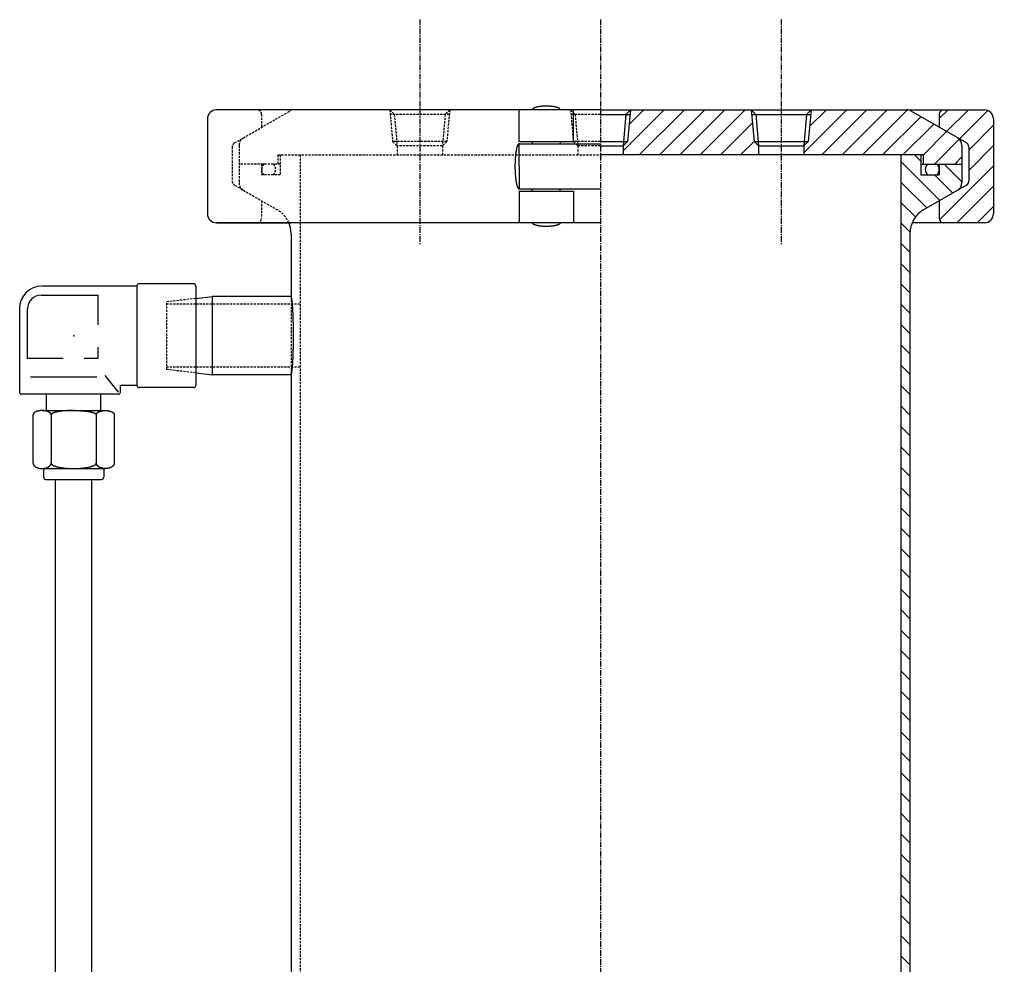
# Model space of a CAD drawing. Extents: x 248 to 522, y 18 to 796.
# Drawn here: x 287.9 to 503.5, y 236.1 to 445.5 of the extents above; entities that cross this region are included whole.
import ezdxf

# ---------------------------------------------------------------- set-up
doc = ezdxf.new("R2010")
doc.units = 0
doc.linetypes.add('CENTER', pattern=[2, 1.25, -0.25, 0.25, -0.25])
doc.linetypes.add('DASHED', pattern=[0.75, 0.5, -0.25])
doc.layers.get('0').update_dxf_attribs({"linetype": 'CONTINUOUS'})
doc.layers.add('CENTER', color=1, linetype='CENTER')

# ---------------------------------------------------------------- blocks, each defined once
blk = doc.blocks.new('*X4')
at = {"color": 0, "linetype": 'CONTINUOUS'}
for p, q in [((421.5, 416.43), (430.59, 425.52)), ((422.84, 422.26), (426.1, 425.52)), ((425.08, 415.52), (435.08, 425.52)), ((429.57, 415.52), (439.57, 425.52)), ((434.06, 415.52), (444.06, 425.52)), ((438.55, 415.52), (448.55, 425.52)), ((461.5, 416.02), (471, 425.52)), ((462.8, 421.81), (466.51, 425.52)), ((465.49, 415.52), (475.49, 425.52)), ((469.98, 415.52), (479.98, 425.52)), ((474.47, 415.52), (484.46, 425.51)), ((491.5, 423.57), (493.45, 425.52)), ((493.13, 420.71), (497.94, 425.52)), ((495.98, 419.07), (502.27, 425.36)), ((443.04, 415.52), (450.14, 422.62)), ((478.96, 415.52), (487.44, 424)), ((483.45, 415.52), (490.29, 422.35)), ((487.9, 415.48), (493.13, 420.71)), ((498, 416.6), (503.5, 422.1)), ((447.53, 415.52), (450.51, 418.5)), ((490.43, 413.52), (495.93, 419.01)), ((498, 412.11), (503.5, 417.61)), ((494.92, 413.52), (496.5, 415.1)), ((491.56, 401.18), (503.5, 413.12)), ((495.39, 400.52), (503.5, 408.63)), ((499.88, 400.52), (503.5, 404.14))]:
    blk.add_line(p, q, dxfattribs=at)
blk = doc.blocks.new('*X9')
at = {"color": 0, "linetype": 'CONTINUOUS'}
for p, q in [((491.61, 405.44), (483, 414.05)), ((487.4, 414.16), (486.04, 415.52)), ((496.5, 409.57), (492.55, 413.52)), ((494.47, 407.09), (490.44, 411.12)), ((488.75, 403.79), (483, 409.54)), ((486.23, 401.8), (483, 405.04)), ((485.01, 398.52), (483, 400.53)), ((485, 394.02), (483, 396.02)), ((485, 389.51), (483, 391.51)), ((485, 385.01), (483, 387.01)), ((485, 380.5), (483, 382.5)), ((485, 375.99), (483, 377.99)), ((485, 371.48), (483, 373.48)), ((485, 366.97), (483, 368.97)), ((485, 362.47), (483, 364.47)), ((485, 357.96), (483, 359.96)), ((485, 353.45), (483, 355.45)), ((485, 348.94), (483, 350.94)), ((485, 344.44), (483, 346.44)), ((485, 339.93), (483, 341.93)), ((485, 335.42), (483, 337.42)), ((485, 330.91), (483, 332.91)), ((485, 326.4), (483, 328.4)), ((485, 321.9), (483, 323.9)), ((485, 317.39), (483, 319.39)), ((485, 312.88), (483, 314.88)), ((485, 308.37), (483, 310.37)), ((485, 303.87), (483, 305.87)), ((485, 299.36), (483, 301.36)), ((485, 294.85), (483, 296.85)), ((485, 290.34), (483, 292.34)), ((485, 285.83), (483, 287.83)), ((485, 281.33), (483, 283.33)), ((485, 276.82), (483, 278.82)), ((485, 272.31), (483, 274.31)), ((485, 267.8), (483, 269.8)), ((485, 263.29), (483, 265.29)), ((485, 258.79), (483, 260.79)), ((485, 254.28), (483, 256.28)), ((485, 249.77), (483, 251.77)), ((485, 245.26), (483, 247.26)), ((485, 240.76), (483, 242.76)), ((485, 236.25), (483, 238.25)), ((485, 231.74), (483, 233.74)), ((485, 227.23), (483, 229.23)), ((485, 222.72), (483, 224.72)), ((485, 218.22), (483, 220.22)), ((485, 213.71), (483, 215.71)), ((485, 209.2), (483, 211.2)), ((485, 204.69), (483, 206.69)), ((484.88, 200.31), (482.95, 202.23)), ((483.91, 196.76), (482.12, 198.56)), ((482.28, 193.89), (480.55, 195.62)), ((480.11, 191.55), (478.41, 193.25)), ((474.31, 188.34), (472.66, 189.98)), ((477.41, 189.75), (475.73, 191.42)), ((471.2, 186.94), (469.56, 188.58)), ((464.79, 184.34), (463.14, 185.99)), ((468.03, 185.6), (466.38, 187.25)), ((458.1, 182.01), (456.43, 183.68)), ((461.48, 183.14), (459.82, 184.8)), ((451.11, 179.99), (449.41, 181.68)), ((454.64, 180.96), (452.96, 182.64)), ((440, 177.57), (438.24, 179.33)), ((443.79, 178.29), (442.05, 180.02)), ((447.49, 179.1), (445.78, 180.81)), ((428.02, 176.03), (426.43, 177.62)), ((432.12, 176.44), (430.29, 178.26)), ((436.11, 176.95), (434.32, 178.74)), ((425.37, 174.16), (424.1, 175.44)), ((425.15, 169.88), (423.5, 171.53)), ((425.15, 165.37), (423.5, 167.02)), ((425.15, 160.86), (423.5, 162.51)), ((425.07, 156.44), (423.5, 158.01)), ((424.6, 152.4), (423.5, 153.5)), ((424.14, 148.35), (423.5, 148.99))]:
    blk.add_line(p, q, dxfattribs=at)

msp = doc.modelspace()

# ---------------------------------------------------------------- linework, layer by layer
at = {"color": 7, "linetype": 'CONTINUOUS'}
for p, q in [((340.5, 425.52), (331.5, 425.52)), ((416.5, 425.52), (331.5, 425.52)), ((348.73, 425.52), (340.5, 425.52)), ((398.5, 418.52), (398.5, 425.52)), ((410.5, 418.52), (410.5, 425.52)), ((416.5, 425.52), (501.5, 425.52)), ((423.13, 425.52), (422.13, 424.52)), ((423.13, 425.52), (422.5, 418.52)), ((449.88, 425.52), (463.13, 425.52)), ((449.88, 425.52), (450.5, 418.52)), ((449.88, 425.52), (450.88, 424.52)), ((463.13, 425.52), (462.13, 424.52)), ((463.13, 425.52), (462.5, 418.52)), ((484.27, 425.52), (492.5, 425.52)), ((497.5, 418.19), (485.27, 425.25)), ((492.5, 425.52), (501.5, 425.52)), ((329.5, 423.52), (329.5, 402.52)), ((416.5, 424.52), (423.04, 424.52)), ((422.13, 424.52), (421.5, 417.52)), ((449.97, 424.52), (463.04, 424.52)), ((450.88, 424.52), (451.5, 417.52)), ((462.13, 424.52), (461.5, 417.52)), ((491.5, 424.52), (491.5, 421.65)), ((503.5, 423.52), (503.5, 402.52)), ((398.5, 418.52), (410.5, 418.52)), ((401.4, 418.52), (401.4, 418.02)), ((401.4, 418.52), (401.4, 418.27)), ((401.4, 418.52), (401.4, 418.02)), ((407.6, 418.52), (407.6, 418.02)), ((416.5, 418.52), (422.5, 418.52)), ((422.5, 418.52), (421.5, 417.52)), ((450.5, 418.52), (462.5, 418.52)), ((450.5, 418.52), (451.5, 417.52)), ((462.5, 418.52), (461.5, 417.52)), ((398.5, 418.02), (416.5, 418.02)), ((398.5, 413.02), (398.5, 418.02)), ((416.5, 417.52), (421.5, 417.52)), ((421.5, 417.52), (421.5, 415.52)), ((451.5, 417.52), (451.5, 415.52)), ((451.5, 417.52), (461.5, 417.52)), ((461.5, 417.52), (461.5, 415.52)), ((496.5, 417.61), (496.5, 409.42)), ((498, 417.32), (498, 409.71)), ((487.9, 415.52), (416.5, 415.52)), ((483, 415.52), (483, 203.32)), ((487.4, 415.52), (487.4, 411.12)), ((487.9, 415.52), (487.9, 413.52)), ((398.5, 413.02), (398.5, 408.02)), ((487.4, 413.52), (496.5, 413.52)), ((491.5, 413.52), (491.5, 411.12)), ((487.4, 411.12), (491.5, 411.12)), ((398.5, 408.02), (416.5, 408.02)), ((398.5, 407.52), (410.5, 407.52)), ((398.5, 407.52), (398.5, 400.52)), ((401.4, 407.52), (401.4, 408.02)), ((401.4, 407.52), (401.4, 408.02)), ((401.4, 407.52), (401.4, 407.77)), ((407.6, 407.52), (407.6, 408.02)), ((410.5, 407.52), (410.5, 400.52)), ((497.5, 408.84), (488, 403.36)), ((491.5, 405.38), (491.5, 401.52)), ((331.5, 400.52), (340.5, 400.52)), ((416.5, 400.52), (331.5, 400.52)), ((340.5, 400.52), (348, 400.52)), ((492.5, 400.52), (485.48, 400.52)), ((501.5, 400.52), (492.5, 400.52)), ((348, 398.16), (348, 384.17)), ((485, 398.16), (485, 202.09)), ((313.9, 386.52), (292.9, 386.52)), ((313.9, 386.52), (313.9, 364.52)), ((326.4, 387.02), (314.4, 387.02)), ((326.9, 386.52), (326.9, 364.52)), ((292.68, 384.48), (305.22, 384.48)), ((305.22, 384.48), (305.22, 377.91)), ((326.9, 383.75), (330.55, 384.17)), ((330.55, 384.17), (330.55, 366.87)), ((348, 384.17), (330.55, 384.17)), ((287.9, 381.52), (287.9, 363.05)), ((289.68, 370.45), (289.68, 381.48)), ((305.22, 372.99), (305.22, 370.45)), ((297.6, 370.45), (289.68, 370.45)), ((305.22, 370.45), (302.23, 370.45)), ((306.81, 366.74), (309.75, 363.05)), ((326.9, 367.29), (330.55, 366.87)), ((348, 366.87), (330.55, 366.87)), ((348, 366.87), (348, 231.83)), ((290.36, 366.4), (305, 366.4)), ((310.25, 363.05), (310.25, 364.52)), ((313.9, 364.52), (310.25, 364.52)), ((309.75, 362.55), (288.4, 362.55)), ((293.88, 358.95), (293.88, 362.55)), ((305.92, 358.95), (305.92, 362.55)), ((326.4, 364.02), (314.4, 364.02)), ((290.9, 347.33), (290.9, 358.01)), ((292.9, 358.95), (306.9, 358.95)), ((294.89, 358.01), (294.89, 347.04)), ((304.9, 358.01), (304.9, 347.04)), ((308.9, 347.33), (308.9, 358.01)), ((292.9, 346.12), (306.9, 346.12)), ((293.23, 346.12), (293.23, 344.22)), ((306.57, 346.12), (306.57, 344.22)), ((293.73, 343.72), (306.07, 343.72)), ((295.9, 162.32), (295.9, 343.72)), ((303.9, 162.32), (303.9, 343.72))]:
    msp.add_line(p, q, dxfattribs=at)
at = {"color": 3, "linetype": 'DASHED'}
for p, q in [((335.5, 418.19), (347.73, 425.25)), ((369.87, 425.52), (370.87, 424.52)), ((369.87, 425.52), (370.5, 418.52)), ((383.13, 425.52), (382.13, 424.52)), ((383.13, 425.52), (382.5, 418.52)), ((409.88, 425.52), (410.5, 418.52)), ((409.88, 425.52), (410.88, 424.52)), ((341.5, 424.52), (341.5, 421.65)), ((383.04, 424.52), (369.96, 424.52)), ((370.87, 424.52), (371.5, 417.52)), ((382.13, 424.52), (381.5, 417.52)), ((416.5, 424.52), (409.96, 424.52)), ((410.88, 424.52), (411.5, 417.52)), ((382.5, 418.52), (370.5, 418.52)), ((370.5, 418.52), (371.5, 417.52)), ((382.5, 418.52), (381.5, 417.52)), ((416.5, 418.52), (410.5, 418.52)), ((410.5, 418.52), (411.5, 417.52)), ((335, 417.32), (335, 409.71)), ((336.5, 417.61), (336.5, 409.42)), ((381.5, 417.52), (371.5, 417.52)), ((371.5, 417.52), (371.5, 415.52)), ((381.5, 417.52), (381.5, 415.52)), ((411.5, 417.52), (411.5, 415.52)), ((416.5, 417.52), (411.5, 417.52)), ((345.1, 415.52), (345.1, 413.52)), ((345.1, 415.52), (416.5, 415.52)), ((345.6, 415.52), (345.6, 411.12)), ((350, 415.52), (350, 203.32)), ((345.6, 413.52), (336.5, 413.52)), ((341.5, 413.52), (341.5, 411.12)), ((345.6, 411.12), (341.5, 411.12)), ((335.5, 408.84), (345, 403.36)), ((341.5, 405.38), (341.5, 401.52)), ((348, 384.17), (348, 366.87)), ((326.9, 383.75), (320.55, 383.02)), ((320.55, 368.02), (320.55, 383.02)), ((326.9, 382.52), (320.55, 382.52)), ((350, 382.52), (326.9, 382.52)), ((326.9, 368.52), (320.55, 368.52)), ((326.9, 367.29), (320.55, 368.02)), ((350, 368.52), (326.9, 368.52))]:
    msp.add_line(p, q, dxfattribs=at)
at = {"color": 7, "linetype": 'CONTINUOUS'}
for points in [[(407.6, 425.52, 0), (407.6, 425.54, 0), (407.6, 425.56, 0), (407.59, 425.58, 0), (407.59, 425.6, 0), (407.58, 425.62, 0), (407.57, 425.64, 0), (407.55, 425.66, 0), (407.54, 425.68, 0), (407.53, 425.7, 0), (407.51, 425.72, 0), (407.49, 425.74, 0), (407.47, 425.75, 0), (407.44, 425.77, 0), (407.42, 425.79, 0), (407.39, 425.81, 0), (407.36, 425.83, 0), (407.33, 425.85, 0), (407.3, 425.87, 0), (407.27, 425.89, 0), (407.24, 425.9, 0), (407.2, 425.92, 0), (407.16, 425.94, 0), (407.12, 425.96, 0), (407.08, 425.97, 0), (407.04, 425.99, 0), (406.99, 426.01, 0), (406.94, 426.02, 0), (406.9, 426.04, 0), (406.85, 426.05, 0), (406.8, 426.07, 0), (406.75, 426.08, 0), (406.69, 426.1, 0), (406.64, 426.11, 0), (406.58, 426.13, 0), (406.53, 426.14, 0), (406.47, 426.15, 0), (406.41, 426.17, 0), (406.35, 426.18, 0), (406.29, 426.19, 0), (406.22, 426.2, 0), (406.16, 426.21, 0), (406.1, 426.22, 0), (406.03, 426.23, 0), (405.96, 426.24, 0), (405.89, 426.25, 0), (405.83, 426.26, 0), (405.76, 426.27, 0), (405.69, 426.28, 0), (405.62, 426.28, 0), (405.55, 426.29, 0), (405.47, 426.3, 0), (405.4, 426.3, 0), (405.33, 426.31, 0), (405.25, 426.31, 0), (405.18, 426.32, 0), (405.11, 426.32, 0), (405.03, 426.33, 0), (404.96, 426.33, 0), (404.88, 426.33, 0), (404.8, 426.33, 0), (404.73, 426.34, 0), (404.65, 426.34, 0), (404.58, 426.34, 0), (404.5, 426.34, 0), (404.42, 426.34, 0), (404.35, 426.34, 0), (404.27, 426.34, 0), (404.2, 426.33, 0), (404.12, 426.33, 0), (404.05, 426.33, 0), (403.97, 426.33, 0), (403.9, 426.32, 0), (403.82, 426.32, 0), (403.75, 426.31, 0), (403.67, 426.31, 0), (403.6, 426.3, 0), (403.53, 426.3, 0), (403.46, 426.29, 0), (403.38, 426.28, 0), (403.31, 426.28, 0), (403.24, 426.27, 0), (403.18, 426.26, 0), (403.11, 426.25, 0), (403.04, 426.24, 0), (402.97, 426.23, 0), (402.91, 426.22, 0), (402.84, 426.21, 0), (402.78, 426.2, 0), (402.72, 426.19, 0), (402.65, 426.18, 0), (402.59, 426.17, 0), (402.53, 426.15, 0), (402.48, 426.14, 0), (402.42, 426.13, 0), (402.36, 426.11, 0), (402.31, 426.1, 0), (402.26, 426.08, 0), (402.2, 426.07, 0), (402.15, 426.05, 0), (402.11, 426.04, 0), (402.06, 426.02, 0), (402.01, 426.01, 0), (401.97, 425.99, 0), (401.92, 425.97, 0), (401.88, 425.96, 0), (401.84, 425.94, 0), (401.8, 425.92, 0), (401.77, 425.9, 0), (401.73, 425.89, 0), (401.7, 425.87, 0), (401.67, 425.85, 0), (401.64, 425.83, 0), (401.61, 425.81, 0), (401.58, 425.79, 0), (401.56, 425.77, 0), (401.53, 425.75, 0), (401.51, 425.74, 0), (401.49, 425.72, 0), (401.48, 425.7, 0), (401.46, 425.68, 0), (401.45, 425.66, 0), (401.43, 425.64, 0), (401.42, 425.62, 0), (401.42, 425.6, 0), (401.41, 425.58, 0), (401.4, 425.56, 0), (401.4, 425.54, 0), (401.4, 425.52, 0)], [(398.5, 418.02, 0), (398.48, 418.01, 0), (398.46, 418.01, 0), (398.43, 418, 0), (398.41, 417.99, 0), (398.39, 417.98, 0), (398.37, 417.96, 0), (398.34, 417.94, 0), (398.32, 417.92, 0), (398.3, 417.89, 0), (398.28, 417.87, 0), (398.25, 417.83, 0), (398.23, 417.8, 0), (398.21, 417.76, 0), (398.19, 417.72, 0), (398.17, 417.68, 0), (398.15, 417.64, 0), (398.13, 417.59, 0), (398.11, 417.54, 0), (398.09, 417.48, 0), (398.07, 417.43, 0), (398.05, 417.37, 0), (398.03, 417.3, 0), (398.01, 417.24, 0), (397.99, 417.17, 0), (397.97, 417.1, 0), (397.95, 417.03, 0), (397.93, 416.96, 0), (397.92, 416.88, 0), (397.9, 416.8, 0), (397.88, 416.72, 0), (397.87, 416.64, 0), (397.85, 416.55, 0), (397.83, 416.46, 0), (397.82, 416.37, 0), (397.8, 416.28, 0), (397.79, 416.19, 0), (397.77, 416.09, 0), (397.76, 416, 0), (397.75, 415.9, 0), (397.73, 415.79, 0), (397.72, 415.69, 0), (397.71, 415.59, 0), (397.7, 415.48, 0), (397.69, 415.37, 0), (397.68, 415.26, 0), (397.67, 415.15, 0), (397.66, 415.04, 0), (397.65, 414.93, 0), (397.64, 414.82, 0), (397.63, 414.7, 0), (397.62, 414.58, 0), (397.62, 414.47, 0), (397.61, 414.35, 0), (397.61, 414.23, 0), (397.6, 414.11, 0), (397.6, 413.99, 0), (397.59, 413.87, 0), (397.59, 413.75, 0), (397.59, 413.63, 0), (397.58, 413.51, 0), (397.58, 413.38, 0), (397.58, 413.26, 0), (397.58, 413.14, 0), (397.58, 413.02, 0), (397.58, 412.89, 0), (397.58, 412.77, 0), (397.58, 412.65, 0), (397.58, 412.53, 0), (397.59, 412.4, 0), (397.59, 412.28, 0), (397.59, 412.16, 0), (397.6, 412.04, 0), (397.6, 411.92, 0), (397.61, 411.8, 0), (397.61, 411.68, 0), (397.62, 411.56, 0), (397.62, 411.45, 0), (397.63, 411.33, 0), (397.64, 411.22, 0), (397.65, 411.1, 0), (397.66, 410.99, 0), (397.67, 410.88, 0), (397.68, 410.77, 0), (397.69, 410.66, 0), (397.7, 410.55, 0), (397.71, 410.45, 0), (397.72, 410.34, 0), (397.73, 410.24, 0), (397.75, 410.14, 0), (397.76, 410.04, 0), (397.77, 409.94, 0), (397.79, 409.85, 0), (397.8, 409.75, 0), (397.82, 409.66, 0), (397.83, 409.57, 0), (397.85, 409.48, 0), (397.87, 409.39, 0), (397.88, 409.31, 0), (397.9, 409.23, 0), (397.92, 409.15, 0), (397.93, 409.07, 0), (397.95, 409, 0), (397.97, 408.93, 0), (397.99, 408.86, 0), (398.01, 408.79, 0), (398.03, 408.73, 0), (398.05, 408.67, 0), (398.07, 408.61, 0), (398.09, 408.55, 0), (398.11, 408.5, 0), (398.13, 408.44, 0), (398.15, 408.4, 0), (398.17, 408.35, 0), (398.19, 408.31, 0), (398.21, 408.27, 0), (398.23, 408.23, 0), (398.25, 408.2, 0), (398.28, 408.17, 0), (398.3, 408.14, 0), (398.32, 408.11, 0), (398.34, 408.09, 0), (398.37, 408.07, 0), (398.39, 408.05, 0), (398.41, 408.04, 0), (398.43, 408.03, 0), (398.46, 408.02, 0), (398.48, 408.02, 0), (398.5, 408.02, 0)], [(407.6, 400.52, 0), (407.6, 400.5, 0), (407.6, 400.48, 0), (407.59, 400.46, 0), (407.59, 400.44, 0), (407.58, 400.42, 0), (407.57, 400.4, 0), (407.55, 400.38, 0), (407.54, 400.36, 0), (407.53, 400.34, 0), (407.51, 400.32, 0), (407.49, 400.3, 0), (407.47, 400.28, 0), (407.44, 400.26, 0), (407.42, 400.24, 0), (407.39, 400.22, 0), (407.36, 400.2, 0), (407.33, 400.18, 0), (407.3, 400.17, 0), (407.27, 400.15, 0), (407.24, 400.13, 0), (407.2, 400.11, 0), (407.16, 400.09, 0), (407.12, 400.08, 0), (407.08, 400.06, 0), (407.04, 400.04, 0), (406.99, 400.03, 0), (406.94, 400.01, 0), (406.9, 400, 0), (406.85, 399.98, 0), (406.8, 399.96, 0), (406.75, 399.95, 0), (406.69, 399.94, 0), (406.64, 399.92, 0), (406.58, 399.91, 0), (406.53, 399.89, 0), (406.47, 399.88, 0), (406.41, 399.87, 0), (406.35, 399.86, 0), (406.29, 399.84, 0), (406.22, 399.83, 0), (406.16, 399.82, 0), (406.1, 399.81, 0), (406.03, 399.8, 0), (405.96, 399.79, 0), (405.89, 399.78, 0), (405.83, 399.77, 0), (405.76, 399.76, 0), (405.69, 399.76, 0), (405.62, 399.75, 0), (405.55, 399.74, 0), (405.47, 399.74, 0), (405.4, 399.73, 0), (405.33, 399.72, 0), (405.25, 399.72, 0), (405.18, 399.71, 0), (405.11, 399.71, 0), (405.03, 399.71, 0), (404.96, 399.7, 0), (404.88, 399.7, 0), (404.8, 399.7, 0), (404.73, 399.7, 0), (404.65, 399.69, 0), (404.58, 399.69, 0), (404.5, 399.69, 0), (404.42, 399.69, 0), (404.35, 399.69, 0), (404.27, 399.7, 0), (404.2, 399.7, 0), (404.12, 399.7, 0), (404.05, 399.7, 0), (403.97, 399.71, 0), (403.9, 399.71, 0), (403.82, 399.71, 0), (403.75, 399.72, 0), (403.67, 399.72, 0), (403.6, 399.73, 0), (403.53, 399.74, 0), (403.46, 399.74, 0), (403.38, 399.75, 0), (403.31, 399.76, 0), (403.24, 399.76, 0), (403.18, 399.77, 0), (403.11, 399.78, 0), (403.04, 399.79, 0), (402.97, 399.8, 0), (402.91, 399.81, 0), (402.84, 399.82, 0), (402.78, 399.83, 0), (402.72, 399.84, 0), (402.65, 399.86, 0), (402.59, 399.87, 0), (402.53, 399.88, 0), (402.48, 399.89, 0), (402.42, 399.91, 0), (402.36, 399.92, 0), (402.31, 399.94, 0), (402.26, 399.95, 0), (402.2, 399.96, 0), (402.15, 399.98, 0), (402.11, 400, 0), (402.06, 400.01, 0), (402.01, 400.03, 0), (401.97, 400.04, 0), (401.92, 400.06, 0), (401.88, 400.08, 0), (401.84, 400.09, 0), (401.8, 400.11, 0), (401.77, 400.13, 0), (401.73, 400.15, 0), (401.7, 400.17, 0), (401.67, 400.18, 0), (401.64, 400.2, 0), (401.61, 400.22, 0), (401.58, 400.24, 0), (401.56, 400.26, 0), (401.53, 400.28, 0), (401.51, 400.3, 0), (401.49, 400.32, 0), (401.48, 400.34, 0), (401.46, 400.36, 0), (401.45, 400.38, 0), (401.43, 400.4, 0), (401.42, 400.42, 0), (401.42, 400.44, 0), (401.41, 400.46, 0), (401.4, 400.48, 0), (401.4, 400.5, 0), (401.4, 400.52, 0)], [(348, 366.87, 0), (348.01, 366.87, 0), (348.03, 366.88, 0), (348.04, 366.89, 0), (348.06, 366.91, 0), (348.07, 366.93, 0), (348.08, 366.96, 0), (348.1, 366.99, 0), (348.11, 367.03, 0), (348.12, 367.08, 0), (348.13, 367.13, 0), (348.15, 367.18, 0), (348.16, 367.24, 0), (348.17, 367.3, 0), (348.19, 367.37, 0), (348.2, 367.45, 0), (348.21, 367.52, 0), (348.22, 367.61, 0), (348.24, 367.7, 0), (348.25, 367.79, 0), (348.26, 367.89, 0), (348.27, 367.99, 0), (348.28, 368.1, 0), (348.29, 368.21, 0), (348.31, 368.32, 0), (348.32, 368.44, 0), (348.33, 368.57, 0), (348.34, 368.7, 0), (348.35, 368.83, 0), (348.36, 368.97, 0), (348.37, 369.11, 0), (348.38, 369.25, 0), (348.39, 369.4, 0), (348.4, 369.55, 0), (348.41, 369.71, 0), (348.42, 369.87, 0), (348.43, 370.03, 0), (348.43, 370.19, 0), (348.44, 370.36, 0), (348.45, 370.54, 0), (348.46, 370.71, 0), (348.46, 370.89, 0), (348.47, 371.07, 0), (348.48, 371.25, 0), (348.48, 371.44, 0), (348.49, 371.63, 0), (348.5, 371.82, 0), (348.5, 372.01, 0), (348.51, 372.21, 0), (348.51, 372.4, 0), (348.52, 372.6, 0), (348.52, 372.8, 0), (348.53, 373.01, 0), (348.53, 373.21, 0), (348.53, 373.42, 0), (348.54, 373.62, 0), (348.54, 373.83, 0), (348.54, 374.04, 0), (348.54, 374.25, 0), (348.55, 374.46, 0), (348.55, 374.67, 0), (348.55, 374.88, 0), (348.55, 375.09, 0), (348.55, 375.3, 0), (348.55, 375.52, 0), (348.55, 375.73, 0), (348.55, 375.94, 0), (348.55, 376.15, 0), (348.55, 376.36, 0), (348.55, 376.57, 0), (348.54, 376.79, 0), (348.54, 377, 0), (348.54, 377.2, 0), (348.54, 377.41, 0), (348.53, 377.62, 0), (348.53, 377.82, 0), (348.53, 378.03, 0), (348.52, 378.23, 0), (348.52, 378.43, 0), (348.51, 378.63, 0), (348.51, 378.83, 0), (348.5, 379.02, 0), (348.5, 379.21, 0), (348.49, 379.41, 0), (348.48, 379.59, 0), (348.48, 379.78, 0), (348.47, 379.96, 0), (348.46, 380.14, 0), (348.46, 380.32, 0), (348.45, 380.5, 0), (348.44, 380.67, 0), (348.43, 380.84, 0), (348.43, 381, 0), (348.42, 381.17, 0), (348.41, 381.33, 0), (348.4, 381.48, 0), (348.39, 381.63, 0), (348.38, 381.78, 0), (348.37, 381.93, 0), (348.36, 382.07, 0), (348.35, 382.2, 0), (348.34, 382.34, 0), (348.33, 382.46, 0), (348.32, 382.59, 0), (348.31, 382.71, 0), (348.29, 382.82, 0), (348.28, 382.94, 0), (348.27, 383.04, 0), (348.26, 383.14, 0), (348.25, 383.24, 0), (348.24, 383.34, 0), (348.22, 383.42, 0), (348.21, 383.51, 0), (348.2, 383.59, 0), (348.19, 383.66, 0), (348.17, 383.73, 0), (348.16, 383.79, 0), (348.15, 383.85, 0), (348.13, 383.91, 0), (348.12, 383.96, 0), (348.11, 384, 0), (348.1, 384.04, 0), (348.08, 384.07, 0), (348.07, 384.1, 0), (348.06, 384.12, 0), (348.04, 384.14, 0), (348.03, 384.16, 0), (348.01, 384.16, 0), (348, 384.17, 0)], [(294.89, 358.01, 0), (294.89, 358.04, 0), (294.89, 358.06, 0), (294.89, 358.08, 0), (294.88, 358.1, 0), (294.88, 358.13, 0), (294.87, 358.15, 0), (294.86, 358.17, 0), (294.86, 358.19, 0), (294.85, 358.22, 0), (294.83, 358.24, 0), (294.82, 358.26, 0), (294.81, 358.28, 0), (294.79, 358.31, 0), (294.78, 358.33, 0), (294.76, 358.35, 0), (294.74, 358.37, 0), (294.72, 358.39, 0), (294.7, 358.41, 0), (294.68, 358.43, 0), (294.66, 358.45, 0), (294.63, 358.47, 0), (294.61, 358.49, 0), (294.58, 358.51, 0), (294.56, 358.53, 0), (294.53, 358.55, 0), (294.5, 358.57, 0), (294.47, 358.59, 0), (294.44, 358.61, 0), (294.41, 358.62, 0), (294.38, 358.64, 0), (294.34, 358.66, 0), (294.31, 358.67, 0), (294.27, 358.69, 0), (294.24, 358.71, 0), (294.2, 358.72, 0), (294.16, 358.74, 0), (294.12, 358.75, 0), (294.09, 358.76, 0), (294.05, 358.78, 0), (294.01, 358.79, 0), (293.96, 358.8, 0), (293.92, 358.81, 0), (293.88, 358.83, 0), (293.84, 358.84, 0), (293.79, 358.85, 0), (293.75, 358.86, 0), (293.71, 358.87, 0), (293.66, 358.88, 0), (293.62, 358.88, 0), (293.57, 358.89, 0), (293.52, 358.9, 0), (293.48, 358.91, 0), (293.43, 358.91, 0), (293.38, 358.92, 0), (293.33, 358.93, 0), (293.29, 358.93, 0), (293.24, 358.93, 0), (293.19, 358.94, 0), (293.14, 358.94, 0), (293.09, 358.94, 0), (293.04, 358.94, 0), (292.99, 358.95, 0), (292.94, 358.95, 0), (292.9, 358.95, 0), (292.85, 358.95, 0), (292.8, 358.95, 0), (292.75, 358.94, 0), (292.7, 358.94, 0), (292.65, 358.94, 0), (292.6, 358.94, 0), (292.56, 358.93, 0), (292.51, 358.93, 0), (292.46, 358.93, 0), (292.41, 358.92, 0), (292.36, 358.91, 0), (292.32, 358.91, 0), (292.27, 358.9, 0), (292.22, 358.89, 0), (292.18, 358.88, 0), (292.13, 358.88, 0), (292.09, 358.87, 0), (292.04, 358.86, 0), (292, 358.85, 0), (291.95, 358.84, 0), (291.91, 358.83, 0), (291.87, 358.81, 0), (291.83, 358.8, 0), (291.79, 358.79, 0), (291.75, 358.78, 0), (291.71, 358.76, 0), (291.67, 358.75, 0), (291.63, 358.74, 0), (291.59, 358.72, 0), (291.56, 358.71, 0), (291.52, 358.69, 0), (291.48, 358.67, 0), (291.45, 358.66, 0), (291.42, 358.64, 0), (291.38, 358.62, 0), (291.35, 358.61, 0), (291.32, 358.59, 0), (291.29, 358.57, 0), (291.26, 358.55, 0), (291.24, 358.53, 0), (291.21, 358.51, 0), (291.18, 358.49, 0), (291.16, 358.47, 0), (291.13, 358.45, 0), (291.11, 358.43, 0), (291.09, 358.41, 0), (291.07, 358.39, 0), (291.05, 358.37, 0), (291.03, 358.35, 0), (291.02, 358.33, 0), (291, 358.31, 0), (290.99, 358.28, 0), (290.97, 358.26, 0), (290.96, 358.24, 0), (290.95, 358.22, 0), (290.94, 358.19, 0), (290.93, 358.17, 0), (290.92, 358.15, 0), (290.91, 358.13, 0), (290.91, 358.1, 0), (290.9, 358.08, 0), (290.9, 358.06, 0), (290.9, 358.04, 0), (290.9, 358.01, 0)], [(299.9, 358.96, 0), (299.84, 358.96, 0), (299.78, 358.96, 0), (299.72, 358.96, 0), (299.66, 358.96, 0), (299.6, 358.96, 0), (299.54, 358.96, 0), (299.48, 358.96, 0), (299.41, 358.96, 0), (299.35, 358.96, 0), (299.29, 358.96, 0), (299.23, 358.96, 0), (299.17, 358.96, 0), (299.11, 358.96, 0), (299.05, 358.95, 0), (298.99, 358.95, 0), (298.93, 358.95, 0), (298.87, 358.95, 0), (298.81, 358.95, 0), (298.75, 358.94, 0), (298.69, 358.94, 0), (298.63, 358.94, 0), (298.58, 358.94, 0), (298.52, 358.93, 0), (298.46, 358.93, 0), (298.4, 358.93, 0), (298.34, 358.92, 0), (298.28, 358.92, 0), (298.23, 358.92, 0), (298.17, 358.91, 0), (298.11, 358.91, 0), (298.05, 358.9, 0), (298, 358.9, 0), (297.94, 358.9, 0), (297.88, 358.89, 0), (297.83, 358.89, 0), (297.77, 358.88, 0), (297.72, 358.88, 0), (297.66, 358.87, 0), (297.61, 358.87, 0), (297.55, 358.86, 0), (297.5, 358.86, 0), (297.45, 358.85, 0), (297.39, 358.85, 0), (297.34, 358.84, 0), (297.29, 358.83, 0), (297.24, 358.83, 0), (297.18, 358.82, 0), (297.13, 358.81, 0), (297.08, 358.81, 0), (297.03, 358.8, 0), (296.98, 358.8, 0), (296.93, 358.79, 0), (296.88, 358.78, 0), (296.83, 358.77, 0), (296.78, 358.77, 0), (296.74, 358.76, 0), (296.69, 358.75, 0), (296.64, 358.74, 0), (296.6, 358.74, 0), (296.55, 358.73, 0), (296.5, 358.72, 0), (296.46, 358.71, 0), (296.41, 358.7, 0), (296.37, 358.7, 0), (296.33, 358.69, 0), (296.28, 358.68, 0), (296.24, 358.67, 0), (296.2, 358.66, 0), (296.16, 358.65, 0), (296.12, 358.64, 0), (296.08, 358.64, 0), (296.04, 358.63, 0), (296, 358.62, 0), (295.96, 358.61, 0), (295.92, 358.6, 0), (295.89, 358.59, 0), (295.85, 358.58, 0), (295.81, 358.57, 0), (295.78, 358.56, 0), (295.74, 358.55, 0), (295.71, 358.54, 0), (295.68, 358.53, 0), (295.64, 358.52, 0), (295.61, 358.51, 0), (295.58, 358.5, 0), (295.55, 358.49, 0), (295.52, 358.48, 0), (295.49, 358.47, 0), (295.46, 358.46, 0), (295.43, 358.45, 0), (295.4, 358.44, 0), (295.38, 358.43, 0), (295.35, 358.42, 0), (295.33, 358.41, 0), (295.3, 358.39, 0), (295.28, 358.38, 0), (295.25, 358.37, 0), (295.23, 358.36, 0), (295.21, 358.35, 0), (295.19, 358.34, 0), (295.17, 358.33, 0), (295.15, 358.32, 0), (295.13, 358.31, 0), (295.11, 358.3, 0), (295.09, 358.28, 0), (295.08, 358.27, 0), (295.06, 358.26, 0), (295.05, 358.25, 0), (295.03, 358.24, 0), (295.02, 358.23, 0), (295, 358.21, 0), (294.99, 358.2, 0), (294.98, 358.19, 0), (294.97, 358.18, 0), (294.96, 358.17, 0), (294.95, 358.15, 0), (294.94, 358.14, 0), (294.93, 358.13, 0), (294.92, 358.12, 0), (294.92, 358.11, 0), (294.91, 358.1, 0), (294.91, 358.08, 0), (294.9, 358.07, 0), (294.9, 358.06, 0), (294.9, 358.05, 0), (294.89, 358.04, 0), (294.89, 358.02, 0), (294.89, 358.01, 0)], [(299.9, 358.96, 0), (299.96, 358.96, 0), (300.02, 358.96, 0), (300.08, 358.96, 0), (300.14, 358.96, 0), (300.2, 358.96, 0), (300.26, 358.96, 0), (300.32, 358.96, 0), (300.38, 358.96, 0), (300.44, 358.96, 0), (300.5, 358.96, 0), (300.57, 358.96, 0), (300.63, 358.96, 0), (300.69, 358.96, 0), (300.75, 358.95, 0), (300.81, 358.95, 0), (300.87, 358.95, 0), (300.93, 358.95, 0), (300.99, 358.95, 0), (301.05, 358.94, 0), (301.11, 358.94, 0), (301.16, 358.94, 0), (301.22, 358.94, 0), (301.28, 358.93, 0), (301.34, 358.93, 0), (301.4, 358.93, 0), (301.46, 358.92, 0), (301.51, 358.92, 0), (301.57, 358.92, 0), (301.63, 358.91, 0), (301.69, 358.91, 0), (301.75, 358.9, 0), (301.8, 358.9, 0), (301.86, 358.9, 0), (301.91, 358.89, 0), (301.97, 358.89, 0), (302.03, 358.88, 0), (302.08, 358.88, 0), (302.14, 358.87, 0), (302.19, 358.87, 0), (302.25, 358.86, 0), (302.3, 358.86, 0), (302.35, 358.85, 0), (302.41, 358.85, 0), (302.46, 358.84, 0), (302.51, 358.83, 0), (302.56, 358.83, 0), (302.62, 358.82, 0), (302.67, 358.81, 0), (302.72, 358.81, 0), (302.77, 358.8, 0), (302.82, 358.8, 0), (302.87, 358.79, 0), (302.92, 358.78, 0), (302.97, 358.77, 0), (303.01, 358.77, 0), (303.06, 358.76, 0), (303.11, 358.75, 0), (303.16, 358.74, 0), (303.2, 358.74, 0), (303.25, 358.73, 0), (303.3, 358.72, 0), (303.34, 358.71, 0), (303.38, 358.7, 0), (303.43, 358.7, 0), (303.47, 358.69, 0), (303.51, 358.68, 0), (303.56, 358.67, 0), (303.6, 358.66, 0), (303.64, 358.65, 0), (303.68, 358.64, 0), (303.72, 358.64, 0), (303.76, 358.63, 0), (303.8, 358.62, 0), (303.84, 358.61, 0), (303.88, 358.6, 0), (303.91, 358.59, 0), (303.95, 358.58, 0), (303.98, 358.57, 0), (304.02, 358.56, 0), (304.05, 358.55, 0), (304.09, 358.54, 0), (304.12, 358.53, 0), (304.15, 358.52, 0), (304.19, 358.51, 0), (304.22, 358.5, 0), (304.25, 358.49, 0), (304.28, 358.48, 0), (304.31, 358.47, 0), (304.34, 358.46, 0), (304.37, 358.45, 0), (304.39, 358.44, 0), (304.42, 358.43, 0), (304.45, 358.42, 0), (304.47, 358.41, 0), (304.5, 358.39, 0), (304.52, 358.38, 0), (304.54, 358.37, 0), (304.57, 358.36, 0), (304.59, 358.35, 0), (304.61, 358.34, 0), (304.63, 358.33, 0), (304.65, 358.32, 0), (304.67, 358.31, 0), (304.69, 358.3, 0), (304.7, 358.28, 0), (304.72, 358.27, 0), (304.74, 358.26, 0), (304.75, 358.25, 0), (304.77, 358.24, 0), (304.78, 358.23, 0), (304.8, 358.21, 0), (304.81, 358.2, 0), (304.82, 358.19, 0), (304.83, 358.18, 0), (304.84, 358.17, 0), (304.85, 358.15, 0), (304.86, 358.14, 0), (304.87, 358.13, 0), (304.87, 358.12, 0), (304.88, 358.11, 0), (304.89, 358.1, 0), (304.89, 358.08, 0), (304.89, 358.07, 0), (304.9, 358.06, 0), (304.9, 358.05, 0), (304.9, 358.04, 0), (304.9, 358.02, 0), (304.9, 358.01, 0)], [(304.9, 358.01, 0), (304.9, 358.04, 0), (304.91, 358.06, 0), (304.91, 358.08, 0), (304.91, 358.1, 0), (304.92, 358.13, 0), (304.93, 358.15, 0), (304.93, 358.17, 0), (304.94, 358.19, 0), (304.95, 358.22, 0), (304.96, 358.24, 0), (304.98, 358.26, 0), (304.99, 358.28, 0), (305.01, 358.31, 0), (305.02, 358.33, 0), (305.04, 358.35, 0), (305.06, 358.37, 0), (305.08, 358.39, 0), (305.1, 358.41, 0), (305.12, 358.43, 0), (305.14, 358.45, 0), (305.16, 358.47, 0), (305.19, 358.49, 0), (305.21, 358.51, 0), (305.24, 358.53, 0), (305.27, 358.55, 0), (305.3, 358.57, 0), (305.33, 358.59, 0), (305.36, 358.61, 0), (305.39, 358.62, 0), (305.42, 358.64, 0), (305.46, 358.66, 0), (305.49, 358.67, 0), (305.52, 358.69, 0), (305.56, 358.71, 0), (305.6, 358.72, 0), (305.63, 358.74, 0), (305.67, 358.75, 0), (305.71, 358.76, 0), (305.75, 358.78, 0), (305.79, 358.79, 0), (305.83, 358.8, 0), (305.88, 358.81, 0), (305.92, 358.83, 0), (305.96, 358.84, 0), (306, 358.85, 0), (306.05, 358.86, 0), (306.09, 358.87, 0), (306.14, 358.88, 0), (306.18, 358.88, 0), (306.23, 358.89, 0), (306.28, 358.9, 0), (306.32, 358.91, 0), (306.37, 358.91, 0), (306.42, 358.92, 0), (306.46, 358.93, 0), (306.51, 358.93, 0), (306.56, 358.93, 0), (306.61, 358.94, 0), (306.66, 358.94, 0), (306.71, 358.94, 0), (306.75, 358.94, 0), (306.8, 358.95, 0), (306.85, 358.95, 0), (306.9, 358.95, 0), (306.95, 358.95, 0), (307, 358.95, 0), (307.05, 358.94, 0), (307.1, 358.94, 0), (307.15, 358.94, 0), (307.19, 358.94, 0), (307.24, 358.93, 0), (307.29, 358.93, 0), (307.34, 358.93, 0), (307.39, 358.92, 0), (307.44, 358.91, 0), (307.48, 358.91, 0), (307.53, 358.9, 0), (307.57, 358.89, 0), (307.62, 358.88, 0), (307.67, 358.88, 0), (307.71, 358.87, 0), (307.76, 358.86, 0), (307.8, 358.85, 0), (307.84, 358.84, 0), (307.89, 358.83, 0), (307.93, 358.81, 0), (307.97, 358.8, 0), (308.01, 358.79, 0), (308.05, 358.78, 0), (308.09, 358.76, 0), (308.13, 358.75, 0), (308.17, 358.74, 0), (308.21, 358.72, 0), (308.24, 358.71, 0), (308.28, 358.69, 0), (308.31, 358.67, 0), (308.35, 358.66, 0), (308.38, 358.64, 0), (308.41, 358.62, 0), (308.45, 358.61, 0), (308.48, 358.59, 0), (308.51, 358.57, 0), (308.54, 358.55, 0), (308.56, 358.53, 0), (308.59, 358.51, 0), (308.62, 358.49, 0), (308.64, 358.47, 0), (308.66, 358.45, 0), (308.69, 358.43, 0), (308.71, 358.41, 0), (308.73, 358.39, 0), (308.75, 358.37, 0), (308.76, 358.35, 0), (308.78, 358.33, 0), (308.8, 358.31, 0), (308.81, 358.28, 0), (308.83, 358.26, 0), (308.84, 358.24, 0), (308.85, 358.22, 0), (308.86, 358.19, 0), (308.87, 358.17, 0), (308.88, 358.15, 0), (308.88, 358.13, 0), (308.89, 358.1, 0), (308.89, 358.08, 0), (308.9, 358.06, 0), (308.9, 358.04, 0), (308.9, 358.01, 0)], [(290.9, 347.33, 0), (290.9, 347.3, 0), (290.9, 347.27, 0), (290.9, 347.24, 0), (290.91, 347.21, 0), (290.91, 347.18, 0), (290.92, 347.15, 0), (290.93, 347.12, 0), (290.94, 347.09, 0), (290.95, 347.06, 0), (290.96, 347.03, 0), (290.97, 347, 0), (290.99, 346.98, 0), (291, 346.95, 0), (291.02, 346.92, 0), (291.03, 346.89, 0), (291.05, 346.86, 0), (291.07, 346.84, 0), (291.09, 346.81, 0), (291.11, 346.78, 0), (291.13, 346.76, 0), (291.16, 346.73, 0), (291.18, 346.7, 0), (291.21, 346.68, 0), (291.24, 346.65, 0), (291.26, 346.63, 0), (291.29, 346.61, 0), (291.32, 346.58, 0), (291.35, 346.56, 0), (291.38, 346.54, 0), (291.42, 346.51, 0), (291.45, 346.49, 0), (291.48, 346.47, 0), (291.52, 346.45, 0), (291.56, 346.43, 0), (291.59, 346.41, 0), (291.63, 346.39, 0), (291.67, 346.37, 0), (291.71, 346.36, 0), (291.75, 346.34, 0), (291.79, 346.32, 0), (291.83, 346.3, 0), (291.87, 346.29, 0), (291.91, 346.27, 0), (291.95, 346.26, 0), (292, 346.25, 0), (292.04, 346.23, 0), (292.09, 346.22, 0), (292.13, 346.21, 0), (292.18, 346.2, 0), (292.22, 346.19, 0), (292.27, 346.18, 0), (292.32, 346.17, 0), (292.36, 346.16, 0), (292.41, 346.15, 0), (292.46, 346.15, 0), (292.51, 346.14, 0), (292.56, 346.13, 0), (292.6, 346.13, 0), (292.65, 346.12, 0), (292.7, 346.12, 0), (292.75, 346.12, 0), (292.8, 346.12, 0), (292.85, 346.12, 0), (292.9, 346.12, 0), (292.94, 346.12, 0), (292.99, 346.12, 0), (293.04, 346.12, 0), (293.09, 346.12, 0), (293.14, 346.12, 0), (293.19, 346.13, 0), (293.24, 346.13, 0), (293.29, 346.14, 0), (293.33, 346.15, 0), (293.38, 346.15, 0), (293.43, 346.16, 0), (293.48, 346.17, 0), (293.52, 346.18, 0), (293.57, 346.19, 0), (293.62, 346.2, 0), (293.66, 346.21, 0), (293.71, 346.22, 0), (293.75, 346.23, 0), (293.79, 346.25, 0), (293.84, 346.26, 0), (293.88, 346.27, 0), (293.92, 346.29, 0), (293.96, 346.3, 0), (294.01, 346.32, 0), (294.05, 346.34, 0), (294.09, 346.36, 0), (294.12, 346.37, 0), (294.16, 346.39, 0), (294.2, 346.41, 0), (294.24, 346.43, 0), (294.27, 346.45, 0), (294.31, 346.47, 0), (294.34, 346.49, 0), (294.38, 346.51, 0), (294.41, 346.54, 0), (294.44, 346.56, 0), (294.47, 346.58, 0), (294.5, 346.61, 0), (294.53, 346.63, 0), (294.56, 346.65, 0), (294.58, 346.68, 0), (294.61, 346.7, 0), (294.63, 346.73, 0), (294.66, 346.76, 0), (294.68, 346.78, 0), (294.7, 346.81, 0), (294.72, 346.84, 0), (294.74, 346.86, 0), (294.76, 346.89, 0), (294.78, 346.92, 0), (294.79, 346.95, 0), (294.81, 346.98, 0), (294.82, 347, 0), (294.83, 347.03, 0), (294.85, 347.06, 0), (294.86, 347.09, 0), (294.86, 347.12, 0), (294.87, 347.15, 0), (294.88, 347.18, 0), (294.88, 347.21, 0), (294.89, 347.24, 0), (294.89, 347.27, 0), (294.89, 347.3, 0), (294.89, 347.33, 0)], [(294.89, 347.33, 0), (294.89, 347.3, 0), (294.9, 347.27, 0), (294.91, 347.24, 0), (294.92, 347.21, 0), (294.93, 347.18, 0), (294.95, 347.15, 0), (294.97, 347.12, 0), (294.99, 347.09, 0), (295.01, 347.06, 0), (295.04, 347.03, 0), (295.07, 347, 0), (295.11, 346.98, 0), (295.15, 346.95, 0), (295.19, 346.92, 0), (295.23, 346.89, 0), (295.27, 346.86, 0), (295.32, 346.84, 0), (295.37, 346.81, 0), (295.43, 346.78, 0), (295.49, 346.76, 0), (295.54, 346.73, 0), (295.61, 346.7, 0), (295.67, 346.68, 0), (295.74, 346.65, 0), (295.81, 346.63, 0), (295.88, 346.61, 0), (295.95, 346.58, 0), (296.03, 346.56, 0), (296.11, 346.54, 0), (296.19, 346.51, 0), (296.27, 346.49, 0), (296.36, 346.47, 0), (296.45, 346.45, 0), (296.54, 346.43, 0), (296.63, 346.41, 0), (296.72, 346.39, 0), (296.82, 346.37, 0), (296.92, 346.36, 0), (297.02, 346.34, 0), (297.12, 346.32, 0), (297.22, 346.3, 0), (297.33, 346.29, 0), (297.43, 346.27, 0), (297.54, 346.26, 0), (297.65, 346.25, 0), (297.76, 346.23, 0), (297.87, 346.22, 0), (297.98, 346.21, 0), (298.1, 346.2, 0), (298.21, 346.19, 0), (298.33, 346.18, 0), (298.45, 346.17, 0), (298.56, 346.16, 0), (298.68, 346.15, 0), (298.8, 346.15, 0), (298.92, 346.14, 0), (299.04, 346.13, 0), (299.17, 346.13, 0), (299.29, 346.12, 0), (299.41, 346.12, 0), (299.53, 346.12, 0), (299.65, 346.12, 0), (299.78, 346.12, 0), (299.9, 346.12, 0), (300.02, 346.12, 0), (300.14, 346.12, 0), (300.27, 346.12, 0), (300.39, 346.12, 0), (300.51, 346.12, 0), (300.63, 346.13, 0), (300.75, 346.13, 0), (300.88, 346.14, 0), (301, 346.15, 0), (301.12, 346.15, 0), (301.23, 346.16, 0), (301.35, 346.17, 0), (301.47, 346.18, 0), (301.59, 346.19, 0), (301.7, 346.2, 0), (301.81, 346.21, 0), (301.93, 346.22, 0), (302.04, 346.23, 0), (302.15, 346.25, 0), (302.26, 346.26, 0), (302.37, 346.27, 0), (302.47, 346.29, 0), (302.58, 346.3, 0), (302.68, 346.32, 0), (302.78, 346.34, 0), (302.88, 346.36, 0), (302.98, 346.37, 0), (303.07, 346.39, 0), (303.17, 346.41, 0), (303.26, 346.43, 0), (303.35, 346.45, 0), (303.44, 346.47, 0), (303.52, 346.49, 0), (303.61, 346.51, 0), (303.69, 346.54, 0), (303.77, 346.56, 0), (303.85, 346.58, 0), (303.92, 346.61, 0), (303.99, 346.63, 0), (304.06, 346.65, 0), (304.13, 346.68, 0), (304.19, 346.7, 0), (304.25, 346.73, 0), (304.31, 346.76, 0), (304.37, 346.78, 0), (304.42, 346.81, 0), (304.48, 346.84, 0), (304.52, 346.86, 0), (304.57, 346.89, 0), (304.61, 346.92, 0), (304.65, 346.95, 0), (304.69, 346.98, 0), (304.72, 347, 0), (304.75, 347.03, 0), (304.78, 347.06, 0), (304.81, 347.09, 0), (304.83, 347.12, 0), (304.85, 347.15, 0), (304.87, 347.18, 0), (304.88, 347.21, 0), (304.89, 347.24, 0), (304.9, 347.27, 0), (304.9, 347.3, 0), (304.9, 347.33, 0)], [(308.9, 347.33, 0), (308.9, 347.3, 0), (308.9, 347.27, 0), (308.89, 347.24, 0), (308.89, 347.21, 0), (308.88, 347.18, 0), (308.88, 347.15, 0), (308.87, 347.12, 0), (308.86, 347.09, 0), (308.85, 347.06, 0), (308.84, 347.03, 0), (308.83, 347, 0), (308.81, 346.98, 0), (308.8, 346.95, 0), (308.78, 346.92, 0), (308.76, 346.89, 0), (308.75, 346.86, 0), (308.73, 346.84, 0), (308.71, 346.81, 0), (308.69, 346.78, 0), (308.66, 346.76, 0), (308.64, 346.73, 0), (308.62, 346.7, 0), (308.59, 346.68, 0), (308.56, 346.65, 0), (308.54, 346.63, 0), (308.51, 346.61, 0), (308.48, 346.58, 0), (308.45, 346.56, 0), (308.41, 346.54, 0), (308.38, 346.51, 0), (308.35, 346.49, 0), (308.31, 346.47, 0), (308.28, 346.45, 0), (308.24, 346.43, 0), (308.21, 346.41, 0), (308.17, 346.39, 0), (308.13, 346.37, 0), (308.09, 346.36, 0), (308.05, 346.34, 0), (308.01, 346.32, 0), (307.97, 346.3, 0), (307.93, 346.29, 0), (307.89, 346.27, 0), (307.84, 346.26, 0), (307.8, 346.25, 0), (307.76, 346.23, 0), (307.71, 346.22, 0), (307.67, 346.21, 0), (307.62, 346.2, 0), (307.57, 346.19, 0), (307.53, 346.18, 0), (307.48, 346.17, 0), (307.44, 346.16, 0), (307.39, 346.15, 0), (307.34, 346.15, 0), (307.29, 346.14, 0), (307.24, 346.13, 0), (307.19, 346.13, 0), (307.15, 346.12, 0), (307.1, 346.12, 0), (307.05, 346.12, 0), (307, 346.12, 0), (306.95, 346.12, 0), (306.9, 346.12, 0), (306.85, 346.12, 0), (306.8, 346.12, 0), (306.75, 346.12, 0), (306.71, 346.12, 0), (306.66, 346.12, 0), (306.61, 346.13, 0), (306.56, 346.13, 0), (306.51, 346.14, 0), (306.46, 346.15, 0), (306.42, 346.15, 0), (306.37, 346.16, 0), (306.32, 346.17, 0), (306.28, 346.18, 0), (306.23, 346.19, 0), (306.18, 346.2, 0), (306.14, 346.21, 0), (306.09, 346.22, 0), (306.05, 346.23, 0), (306, 346.25, 0), (305.96, 346.26, 0), (305.92, 346.27, 0), (305.88, 346.29, 0), (305.83, 346.3, 0), (305.79, 346.32, 0), (305.75, 346.34, 0), (305.71, 346.36, 0), (305.67, 346.37, 0), (305.63, 346.39, 0), (305.6, 346.41, 0), (305.56, 346.43, 0), (305.52, 346.45, 0), (305.49, 346.47, 0), (305.46, 346.49, 0), (305.42, 346.51, 0), (305.39, 346.54, 0), (305.36, 346.56, 0), (305.33, 346.58, 0), (305.3, 346.61, 0), (305.27, 346.63, 0), (305.24, 346.65, 0), (305.21, 346.68, 0), (305.19, 346.7, 0), (305.16, 346.73, 0), (305.14, 346.76, 0), (305.12, 346.78, 0), (305.1, 346.81, 0), (305.08, 346.84, 0), (305.06, 346.86, 0), (305.04, 346.89, 0), (305.02, 346.92, 0), (305.01, 346.95, 0), (304.99, 346.98, 0), (304.98, 347, 0), (304.96, 347.03, 0), (304.95, 347.06, 0), (304.94, 347.09, 0), (304.93, 347.12, 0), (304.93, 347.15, 0), (304.92, 347.18, 0), (304.91, 347.21, 0), (304.91, 347.24, 0), (304.91, 347.27, 0), (304.9, 347.3, 0), (304.9, 347.33, 0)]]:
    msp.add_polyline3d(points, dxfattribs=at)
for centre, radius, start, end in [((331.5, 423.52), 2, 90, 180), ((484.27, 423.52), 2, 60, 90), ((492.5, 424.52), 1, 90, 180), ((501.5, 423.52), 2, 0, 90), ((494.5, 417.61), 2, 0, 60), ((497, 417.32), 1, 0, 60), ((489.95, 412.32), 1.55, 129.268, 230.732), ((489.95, 412.32), 1.55, 309.268, 50.732), ((497, 409.71), 1, 300, 0), ((494.5, 409.42), 2, 300, 0), ((491, 398.16), 6, 120, 180), ((331.5, 402.52), 2, 180, 270), ((492.5, 401.52), 1, 180, 270), ((501.5, 402.52), 2, 270, 0), ((342, 398.16), 6, 0, 23.0959), ((292.9, 381.52), 5, 90, 180), ((314.4, 386.52), 0.5, 90, 180), ((326.4, 386.52), 0.5, 0, 90), ((292.68, 381.48), 3, 90, 180), ((314.4, 364.52), 0.5, 180, 270), ((326.4, 364.52), 0.5, 270, 0), ((288.4, 363.05), 0.5, 180, 270), ((309.75, 363.05), 0.5, 270, 0), ((293.73, 344.22), 0.5, 180, 270), ((306.07, 344.22), 0.5, 270, 0)]:
    msp.add_arc(centre, radius, start, end, dxfattribs=at)
at = {"color": 3, "linetype": 'DASHED'}
for centre, radius, start, end in [((340.5, 424.52), 1, 0, 90), ((348.73, 423.52), 2, 90, 120), ((338.5, 417.61), 2, 120, 180), ((336, 417.32), 1, 120, 180), ((343.05, 412.32), 1.55, 129.268, 230.732), ((343.05, 412.32), 1.55, 309.268, 50.732), ((336, 409.71), 1, 180, 240), ((338.5, 409.42), 2, 180, 240), ((342, 398.16), 6, 23.0959, 60), ((340.5, 401.52), 1, 270, 0)]:
    msp.add_arc(centre, radius, start, end, dxfattribs=at)
at = {"color": 7, "linetype": 'CONTINUOUS'}
msp.add_point((299.9, 375.52), dxfattribs=at)
at = {"layer": 'CENTER', "color": 1, "linetype": 'CENTER'}
for p, q in [((376.5, 445.52), (376.5, 395.52)), ((416.5, 445.52), (416.5, 70.52)), ((456.5, 445.52), (456.5, 395.52))]:
    msp.add_line(p, q, dxfattribs=at)

# ---------------------------------------------------------------- block references
at = {"color": 7, "linetype": 'CONTINUOUS'}
for name in ['*X4', '*X9']:
    msp.add_blockref(name, (0, 0), dxfattribs=at)

doc.saveas('drawing.dxf')
